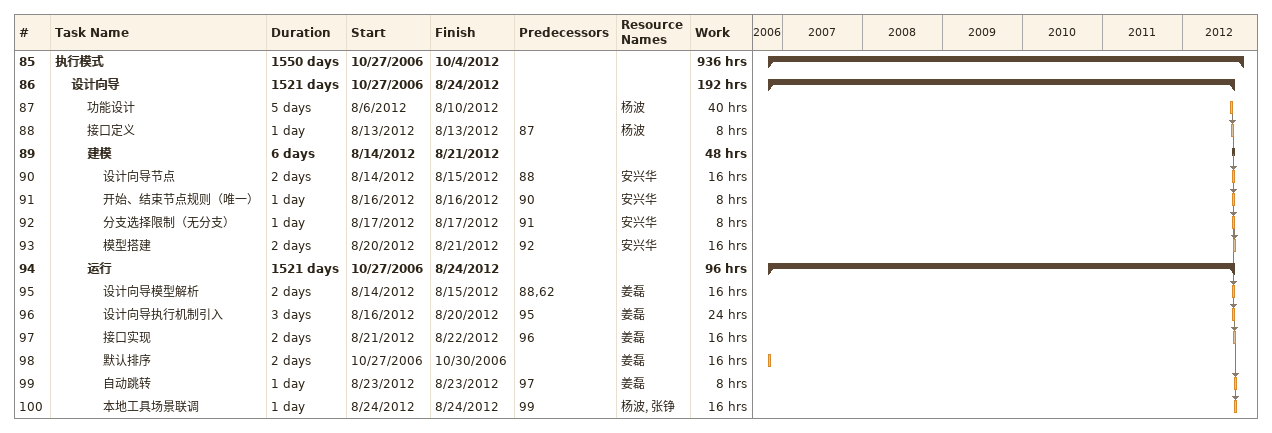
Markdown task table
| ID | Level | Task | Duration | Start | Finish | Predecessors | Resources | Work (h) |
|---|---|---|---|---|---|---|---|---|
| 85 | 1 | **执行模式** | 1550d | 2006-10-27 | 2012-10-04 |  |  | 936 |
| 86 | 2 | **设计向导** | 1521d | 2006-10-27 | 2012-08-24 |  |  | 192 |
| 87 | 3 | 功能设计 | 5d | 2012-08-06 | 2012-08-10 |  | 杨波 | 40 |
| 88 | 3 | 接口定义 | 1d | 2012-08-13 | 2012-08-13 | 87 | 杨波 | 8 |
| 89 | 3 | **建模** | 6d | 2012-08-14 | 2012-08-21 |  |  | 48 |
| 90 | 4 | 设计向导节点 | 2d | 2012-08-14 | 2012-08-15 | 88 | 安兴华 | 16 |
| 91 | 4 | 开始、结束节点规则（唯一） | 1d | 2012-08-16 | 2012-08-16 | 90 | 安兴华 | 8 |
| 92 | 4 | 分支选择限制（无分支） | 1d | 2012-08-17 | 2012-08-17 | 91 | 安兴华 | 8 |
| 93 | 4 | 模型搭建 | 2d | 2012-08-20 | 2012-08-21 | 92 | 安兴华 | 16 |
| 94 | 3 | **运行** | 1521d | 2006-10-27 | 2012-08-24 |  |  | 96 |
| 95 | 4 | 设计向导模型解析 | 2d | 2012-08-14 | 2012-08-15 | 88, 62 | 姜磊 | 16 |
| 96 | 4 | 设计向导执行机制引入 | 3d | 2012-08-16 | 2012-08-20 | 95 | 姜磊 | 24 |
| 97 | 4 | 接口实现 | 2d | 2012-08-21 | 2012-08-22 | 96 | 姜磊 | 16 |
| 98 | 4 | 默认排序 | 2d | 2006-10-27 | 2006-10-30 |  | 姜磊 | 16 |
| 99 | 4 | 自动跳转 | 1d | 2012-08-23 | 2012-08-23 | 97 | 姜磊 | 8 |
| 100 | 4 | 本地工具场景联调 | 1d | 2012-08-24 | 2012-08-24 | 99 | 杨波, 张铮 | 16 |
